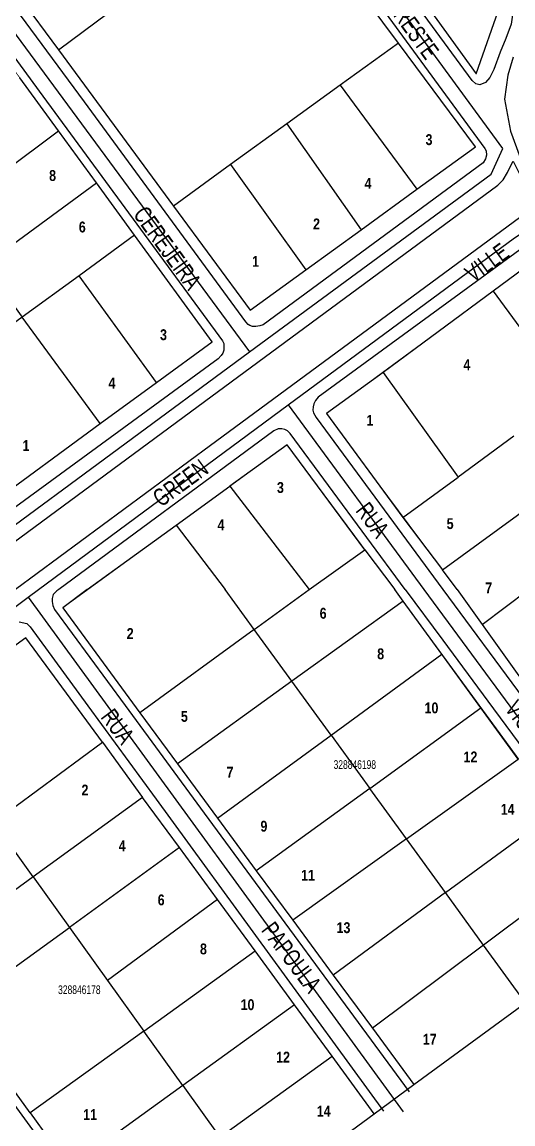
# Model space of a CAD drawing. Extents: x 204381 to 207261, y 4847713 to 4851061.
# Drawn here: x 206199.5 to 206312.7, y 4848988.8 to 4849242.8 of the extents above; entities that cross this region are included whole.
import ezdxf
from ezdxf.enums import TextEntityAlignment as Align

# ---------------------------------------------------------------- set-up
doc = ezdxf.new("R2010")
doc.units = 0
doc.header["$LTSCALE"] = 1.5
doc.header["$MEASUREMENT"] = 0
for name, color, linetype in [('CD-MALHA-LOTES', 40, 'CONTINUOUS'), ('CD_TXT_QUADRA', 7, 'CONTINUOUS'), ('RU-QUADRAS', 210, 'CONTINUOUS'), ('SV-EIXO-RUA-PAV', 20, 'CONTINUOUS'), ('SV-RUA-PAVIM-S-GUIA-C-GUIA', 7, 'CONTINUOUS'), ('SV-TXT-RUA-PAV-S-GUIA-C-GUIA', 7, 'CONTINUOUS'), ('Th_NmrPort', 7, 'CONTINUOUS')]:
    doc.layers.add(name, color=color, linetype=linetype)
doc.styles.add('ARIAL', font='ARIAL.TTF')
doc.styles.get("Standard").update_dxf_attribs({"font": 'swisscbo.ttf'})

msp = doc.modelspace()

# ---------------------------------------------------------------- linework, layer by layer
at = {"layer": 'CD-MALHA-LOTES', "linetype": 'Continuous'}
for points in [[(206253.62, 4849300.77), (206304.18, 4849230.91)], [(206286.24, 4849237.98), (206267.97, 4849262.52)], [(206207.9, 4849236.4), (206233.33, 4849255.37)], [(206198.93, 4849248.59), (206207.9, 4849236.4)], [(206304.18, 4849230.91), (206309.8, 4849246.86)], [(206286.24, 4849237.98), (206272.85, 4849228.27)], [(206304.03, 4849214.09), (206286.24, 4849237.98)], [(206207.9, 4849236.4), (206234.41, 4849200.4)], [(206207.87, 4849217.76), (206199, 4849229.92)], [(206272.85, 4849228.27), (206260.51, 4849219.33)], [(206272.85, 4849228.27), (206290.53, 4849204.29)], [(206260.51, 4849219.33), (206247.58, 4849209.95)], [(206260.51, 4849219.33), (206277.65, 4849194.94)], [(206182.11, 4849198.56), (206207.87, 4849217.76)], [(206216.62, 4849205.77), (206207.87, 4849217.76)], [(206290.53, 4849204.29), (206304.03, 4849214.09)], [(206247.58, 4849209.95), (206234.41, 4849200.4)], [(206247.58, 4849209.95), (206264.91, 4849185.69)], [(206190.74, 4849186.77), (206216.62, 4849205.77)], [(206225.44, 4849193.68), (206216.62, 4849205.77)], [(206277.65, 4849194.94), (206290.53, 4849204.29)], [(206234.41, 4849200.4), (206252.09, 4849176.38)], [(206225.44, 4849193.68), (206212.64, 4849184.34)], [(206243.35, 4849169.13), (206225.44, 4849193.68)], [(206264.91, 4849185.69), (206277.65, 4849194.94)], [(206320.76, 4849190.16), (206308.11, 4849180.81)], [(206190.74, 4849186.77), (206199.53, 4849174.78)], [(206212.64, 4849184.34), (206199.53, 4849174.78)], [(206230.49, 4849159.74), (206212.64, 4849184.34)], [(206252.09, 4849176.38), (206264.91, 4849185.69)], [(206308.11, 4849180.81), (206282.73, 4849162.01)], [(206308.11, 4849180.81), (206325.71, 4849156.84)], [(206199.53, 4849174.78), (206173.57, 4849155.85)], [(206217.51, 4849150.25), (206199.53, 4849174.78)], [(206230.49, 4849159.74), (206243.35, 4849169.13)], [(206282.73, 4849162.01), (206269.65, 4849152.57)], [(206282.73, 4849162.01), (206300.01, 4849137.9)], [(206217.51, 4849150.25), (206230.49, 4849159.74)], [(206269.65, 4849152.57), (206287.25, 4849128.6)], [(206191.5, 4849131.25), (206217.51, 4849150.25)], [(206260.63, 4849145.39), (206247.41, 4849135.83)], [(206278.49, 4849121.18), (206260.63, 4849145.39)], [(206312.88, 4849147.34), (206300.01, 4849137.9)], [(206287.25, 4849128.6), (206300.01, 4849137.9)], [(206235.04, 4849126.88), (206247.41, 4849135.83)], [(206247.41, 4849135.83), (206265.68, 4849112.05)], [(206296.42, 4849116.52), (206321.96, 4849135.14)], [(206287.25, 4849128.6), (206296.42, 4849116.52)], [(206214.5, 4849112.03), (206235.04, 4849126.88)], [(206235.04, 4849126.88), (206246.35, 4849112.03)], [(206265.68, 4849112.05), (206278.49, 4849121.18)], [(206278.49, 4849121.18), (206285.4, 4849112.03)], [(206299.83, 4849112.03), (206296.42, 4849116.52)], [(206214.5, 4849112.03), (206208.86, 4849107.76)], [(206253.03, 4849102.83), (206246.35, 4849112.03)], [(206253.03, 4849102.83), (206265.68, 4849112.05)], [(206287.39, 4849109.3), (206285.4, 4849112.03)], [(206299.83, 4849112.03), (206305.6, 4849103.92)], [(206305.6, 4849103.92), (206316.16, 4849111.92)], [(206208.86, 4849107.76), (206226.67, 4849083.59)], [(206287.39, 4849109.3), (206261.72, 4849090.87)], [(206296.25, 4849097.12), (206287.39, 4849109.3)], [(206253.03, 4849102.83), (206226.67, 4849083.59)], [(206261.72, 4849090.87), (206253.03, 4849102.83)], [(206305.6, 4849103.92), (206314.01, 4849092.13)], [(206200.36, 4849100.91), (206175.43, 4849082.91)], [(206218, 4849076.82), (206200.36, 4849100.91)], [(206270.74, 4849078.45), (206296.25, 4849097.12)], [(206305.23, 4849084.78), (206296.25, 4849097.12)], [(206261.72, 4849090.87), (206235.3, 4849071.88)], [(206270.74, 4849078.45), (206261.72, 4849090.87)], [(206279.64, 4849066.19), (206305.23, 4849084.78)], [(206313.87, 4849072.9), (206305.23, 4849084.78)], [(206226.67, 4849083.59), (206235.3, 4849071.88)], [(206193.01, 4849058.39), (206218, 4849076.82)], [(206218, 4849076.82), (206227.29, 4849064.12)], [(206244.57, 4849059.29), (206270.74, 4849078.45)], [(206270.74, 4849078.45), (206279.64, 4849066.19)], [(206235.3, 4849071.88), (206244.57, 4849059.29)], [(206288.12, 4849054.52), (206313.87, 4849072.9)], [(206227.29, 4849064.12), (206202.06, 4849045.77)], [(206235.77, 4849052.53), (206227.29, 4849064.12)], [(206279.64, 4849066.19), (206253.49, 4849047.19)], [(206288.12, 4849054.52), (206279.64, 4849066.19)], [(206244.57, 4849059.29), (206253.49, 4849047.19)], [(206297.1, 4849042.16), (206322.62, 4849060.87)], [(206202.06, 4849045.77), (206193.01, 4849058.39)], [(206288.12, 4849054.52), (206261.89, 4849035.8)], [(206297.1, 4849042.16), (206288.12, 4849054.52)], [(206235.77, 4849052.53), (206210.39, 4849034.15)], [(206244.53, 4849040.56), (206235.77, 4849052.53)], [(206331.25, 4849049), (206305.89, 4849030.05)], [(206253.49, 4849047.19), (206261.89, 4849035.8)], [(206202.06, 4849045.77), (206175.85, 4849026.7)], [(206202.06, 4849045.77), (206210.39, 4849034.15)], [(206297.1, 4849042.16), (206271.19, 4849023.17)], [(206305.89, 4849030.05), (206297.1, 4849042.16)], [(206244.53, 4849040.56), (206219.17, 4849021.9)], [(206253.2, 4849028.71), (206244.53, 4849040.56)], [(206184.18, 4849015.17), (206210.39, 4849034.15)], [(206210.39, 4849034.15), (206219.17, 4849021.9)], [(206261.89, 4849035.8), (206271.19, 4849023.17)], [(206227.53, 4849010.24), (206253.2, 4849028.71)], [(206262.28, 4849016.32), (206253.2, 4849028.71)], [(206305.89, 4849030.05), (206280.25, 4849010.88)], [(206315.52, 4849016.79), (206305.89, 4849030.05)], [(206219.17, 4849021.9), (206227.53, 4849010.24)], [(206271.19, 4849023.17), (206280.25, 4849010.88)], [(206262.28, 4849016.32), (206236.52, 4848997.7)], [(206270.95, 4849004.47), (206262.28, 4849016.32)], [(206289.81, 4848997.9), (206315.52, 4849016.79)], [(206201.35, 4848991.4), (206184.18, 4849015.17)], [(206280.25, 4849010.88), (206289.81, 4848997.9)], [(206227.53, 4849010.24), (206201.35, 4848991.4)], [(206236.52, 4848997.7), (206227.53, 4849010.24)], [(206245.08, 4848985.77), (206270.95, 4849004.47)], [(206280.67, 4848991.19), (206270.95, 4849004.47)], [(206236.52, 4848997.7), (206210.42, 4848978.83)], [(206236.52, 4848997.7), (206245.08, 4848985.77)], [(206280.67, 4848991.19), (206289.81, 4848997.9)], [(206201.35, 4848991.4), (206210.42, 4848978.83)], [(206254.81, 4848972.2), (206280.67, 4848991.19)]]:
    msp.add_lwpolyline(points, dxfattribs=at)
at = {"layer": 'RU-QUADRAS', "color": 6, "linetype": 'Continuous', "const_width": 0.18}
for points in [[(205749.85, 4849173.59), (205815.9, 4849224.43), (206140.75, 4849468.14), (206174.42, 4849424.47), (206185.2, 4849411.06, -0.01031), (206225.68, 4849355.63, -0.001332), (205830.88, 4849059.98), (205796.21, 4849108.13, 0.011304), (205762.41, 4849156.7)], [(206208.86, 4849107.76), (206260.63, 4849145.39, -0.004887), (206341.05, 4849035.53), (206289.81, 4848997.9)], [(206164.33, 4849042.65), (206172.01, 4849054.64), (206174.42, 4849061.73, 0.061597), (206174.18, 4849082.01), (206200.36, 4849100.91), (206280.67, 4848991.19), (206228.94, 4848953.2)]]:
    msp.add_lwpolyline(points, format="xyb", close=True, dxfattribs=at)
for points in [[(206170.25, 4849287.55), (206221.1, 4849325.47), (206304.03, 4849214.09), (206252.09, 4849176.38)], [(206253.62, 4849300.77), (206264.04, 4849308.03), (206309.8, 4849246.86), (206304.18, 4849230.91)], [(206110.27, 4849242.74), (206161.61, 4849281.18), (206243.35, 4849169.13), (206191.5, 4849131.25)], [(206269.65, 4849152.57), (206320.76, 4849190.16), (206374.63, 4849117.42), (206375.06, 4849117.75), (206379.3, 4849112.03), (206402.02, 4849080.32), (206349.75, 4849041.93), (206299.83, 4849112.03)], [(206019.4, 4848799.29), (206417.81, 4849091.91), (206475.42, 4849014.46), (206078.24, 4848717.76)]]:
    msp.add_lwpolyline(points, close=True, dxfattribs=at)
at = {"layer": 'SV-EIXO-RUA-PAV', "flags": 128}
for points in [[(206177.6, 4849112.06), (206191.47, 4849122.27), (206251.94, 4849166.77), (206307.61, 4849207.73), (206310.32, 4849213.67), (206226.03, 4849328.91)], [(206165.78, 4849283.69), (206251.94, 4849166.77)], [(206312.72, 4849234.7), (206311.49, 4849230.6), (206310.75, 4849225.04), (206312.11, 4849217.64), (206314.34, 4849211.58)], [(206203.3, 4849112.06), (206260.87, 4849154.57), (206312.99, 4849193.06), (206317.22, 4849195.86), (206321.66, 4849196.4), (206323.64, 4849196.4), (206385.5, 4849112.06)], [(206260.87, 4849154.57), (206292.09, 4849112.06)], [(206166.77, 4849080.82), (206169.8, 4849086.12), (206170.83, 4849087.43), (206172.05, 4849088.72), (206200.89, 4849110.26), (206203.3, 4849112.06)], [(206166.77, 4849080.82), (206169.8, 4849086.12), (206170.83, 4849087.43), (206172.05, 4849088.72), (206200.89, 4849110.26), (206203.3, 4849112.06)], [(206200.89, 4849110.26), (206287.33, 4848991.62)], [(206200.89, 4849110.26), (206287.33, 4848991.62)], [(206292.09, 4849112.06), (206345.98, 4849038.98)]]:
    msp.add_lwpolyline(points, dxfattribs=at)
at = {"layer": 'SV-RUA-PAVIM-S-GUIA-C-GUIA', "flags": 128}
for points in [[(206189.76, 4849413.59), (206256.37, 4849322.06), (206310.42, 4849248.78), (206311.5, 4849247.18), (206311.86, 4849246.39), (206312.34, 4849245.21), (206312.45, 4849243.91), (206312.23, 4849242.35), (206311.01, 4849239.01), (206309.7, 4849235.88), (206308.26, 4849231.9), (206307.33, 4849230.01), (206306.32, 4849228.89), (206305, 4849228.36), (206304.09, 4849228.59), (206303.24, 4849229.34), (206267.3, 4849278.38), (206228.62, 4849330.96)], [(206223.37, 4849327.07), (206265.88, 4849268.7), (206306.21, 4849213.7), (206306.47, 4849213.1), (206306.54, 4849212.15), (206306.3, 4849211.3), (206305.76, 4849210.39), (206255.07, 4849172.99), (206254.27, 4849172.78), (206253.42, 4849172.62), (206252.62, 4849172.61), (206251.97, 4849172.85), (206251.61, 4849173.14), (206251.1, 4849173.74), (206213.9, 4849224.43), (206168.21, 4849286.17)], [(206162.97, 4849282.24), (206203.4, 4849226.9), (206245.71, 4849169.31), (206245.97, 4849168.71), (206246.03, 4849167.96), (206246.04, 4849167.21), (206245.8, 4849166.5), (206245.36, 4849165.95), (206244.67, 4849165.19), (206194.91, 4849128.75), (206194.22, 4849128.34), (206193.32, 4849128.23), (206192.62, 4849128.22), (206191.91, 4849128.41), (206191.36, 4849128.95), (206152.05, 4849182.16), (206108.29, 4849241.3)], [(206182.78, 4849112.06), (206241.55, 4849155.38), (206309.19, 4849205.23), (206310.37, 4849206.44), (206311.4, 4849208.11), (206311.98, 4849209.32), (206312.71, 4849210.78), (206314.1, 4849207.95), (206316.21, 4849204.52), (206318.34, 4849201.94), (206320.84, 4849199.27), (206319.08, 4849199.25), (206316.89, 4849198.82), (206315.34, 4849198.4), (206314.15, 4849197.68), (206242.94, 4849145.23), (206198.01, 4849112.06)], [(206381.04, 4849112.06), (206363.79, 4849135.49), (206321.73, 4849192.42), (206320.97, 4849193.16), (206320.12, 4849193.45), (206319.36, 4849193.54), (206318.72, 4849193.43), (206317.97, 4849193.12), (206317.13, 4849192.41), (206267.77, 4849156.33), (206267.13, 4849155.62), (206266.79, 4849154.82), (206266.6, 4849154.11), (206266.51, 4849153.36), (206266.67, 4849152.71), (206267.29, 4849151.67), (206296.5, 4849112.06)], [(206287.84, 4849112.06), (206261.33, 4849147.98), (206260.72, 4849148.57), (206260.07, 4849148.92), (206259.36, 4849149.06), (206258.51, 4849149.05), (206257.57, 4849148.63), (206207.97, 4849112.06)], [(206207.97, 4849112.06), (206207.47, 4849111.69), (206206.68, 4849110.88), (206206.44, 4849109.92), (206206.4, 4849109.22), (206206.62, 4849108.37), (206206.98, 4849107.38), (206223.25, 4849085.28), (206241.49, 4849060.51), (206288.77, 4848996.22)], [(206207.97, 4849112.06), (206207.47, 4849111.69), (206206.68, 4849110.88), (206206.44, 4849109.92), (206206.4, 4849109.22), (206206.62, 4849108.37), (206206.98, 4849107.38), (206223.25, 4849085.28), (206241.49, 4849060.51), (206288.77, 4848996.22)], [(206287.84, 4849112.06), (206296.5, 4849100.33), (206306.89, 4849086.26), (206343.35, 4849036.94)], [(206287.84, 4849112.06), (206296.5, 4849100.33), (206306.89, 4849086.26), (206343.35, 4849036.94)], [(206296.5, 4849112.06), (206315.01, 4849086.95), (206315.45, 4849086.36), (206348.73, 4849040.95)], [(206296.5, 4849112.06), (206315.01, 4849086.95), (206315.45, 4849086.36), (206348.73, 4849040.95)], [(206198.81, 4849104.56), (206200.57, 4849104.19), (206201.33, 4849103.39), (206214.69, 4849085.18), (206230.43, 4849063.72), (206282.81, 4848991.82)], [(206198.81, 4849104.56), (206200.57, 4849104.19), (206201.33, 4849103.39), (206214.69, 4849085.18), (206230.43, 4849063.72), (206282.81, 4848991.82)], [(206227.96, 4848951.85), (206177.41, 4849021.13)], [(206227.96, 4848951.85), (206177.41, 4849021.13)]]:
    msp.add_lwpolyline(points, dxfattribs=at)

# ---------------------------------------------------------------- texts
at = {"layer": 'CD_TXT_QUADRA', "color": 7, "linetype": 'Continuous', "style": 'ARIAL', "width": 0.7}
for s, p in [('328846198', (206271.31, 4849070.68)), ('328846178', (206207.8, 4849018.78))]:
    msp.add_text(s, height=2, dxfattribs=at).set_placement(p)
at = {"layer": 'SV-TXT-RUA-PAV-S-GUIA-C-GUIA', "style": 'ARIAL', "width": 0.7}
for s, rotation, p in [('RUA                                                                   CIPRESTE', 306, (206233.46, 4849315.23)), ('RUA                                                             CEREJEIRA', 306, (206181.14, 4849258.76)), ('VILLE', 36, (206303.52, 4849182.64)), ('GREEN', 36, (206231.55, 4849130.89)), ('RUA                                             VIOLETA', 307, (206276.22, 4849130.14)), ('RUA                                                 PAPOULA', 307, (206217.46, 4849082.55)), ('RUA                                                 PAPOULA', 307, (206217.46, 4849082.55)), ('RUA                                                 HORTÉNCIA', 306, (206166.55, 4849025.98)), ('RUA                                                 HORTÉNCIA', 306, (206166.55, 4849025.98))]:
    msp.add_text(s, height=4, rotation=rotation, dxfattribs=at).set_placement(p)
at = {"layer": 'Th_NmrPort', "color": 1}
for s, p in [('3', (206292.51, 4849215.71)), ('8', (206205.73, 4849207.44)), ('4', (206278.46, 4849205.64)), ('6', (206212.57, 4849195.57)), ('2', (206266.58, 4849196.28)), ('1', (206252.54, 4849187.65)), ('3', (206231.3, 4849170.75)), ('4', (206301.25, 4849163.82)), ('4', (206219.41, 4849159.59)), ('1', (206278.91, 4849151.02)), ('1', (206199.61, 4849145.2)), ('3', (206258.26, 4849135.54)), ('4', (206244.56, 4849126.91)), ('5', (206297.38, 4849127.21)), ('7', (206306.28, 4849112.39)), ('6', (206268.1, 4849106.54)), ('2', (206223.62, 4849101.87)), ('8', (206281.37, 4849097.19)), ('10', (206292.29, 4849084.73)), ('5', (206236.11, 4849082.78)), ('12', (206301.27, 4849073.43)), ('7', (206246.64, 4849069.92)), ('2', (206213.2, 4849065.8)), ('14', (206309.85, 4849061.35)), ('9', (206254.45, 4849057.46)), ('4', (206221.78, 4849052.95)), ('11', (206263.81, 4849046.16)), ('6', (206230.76, 4849040.48)), ('13', (206272, 4849034.08)), ('8', (206240.51, 4849029.18)), ('10', (206249.88, 4849016.33)), ('17', (206291.9, 4849008.37)), ('12', (206258.07, 4849004.25)), ('14', (206267.44, 4848991.78)), ('11', (206213.59, 4848991))]:
    msp.add_text(s, height=2.5, dxfattribs=at).set_placement(p, align=Align.MIDDLE_LEFT)

doc.saveas('drawing.dxf')
